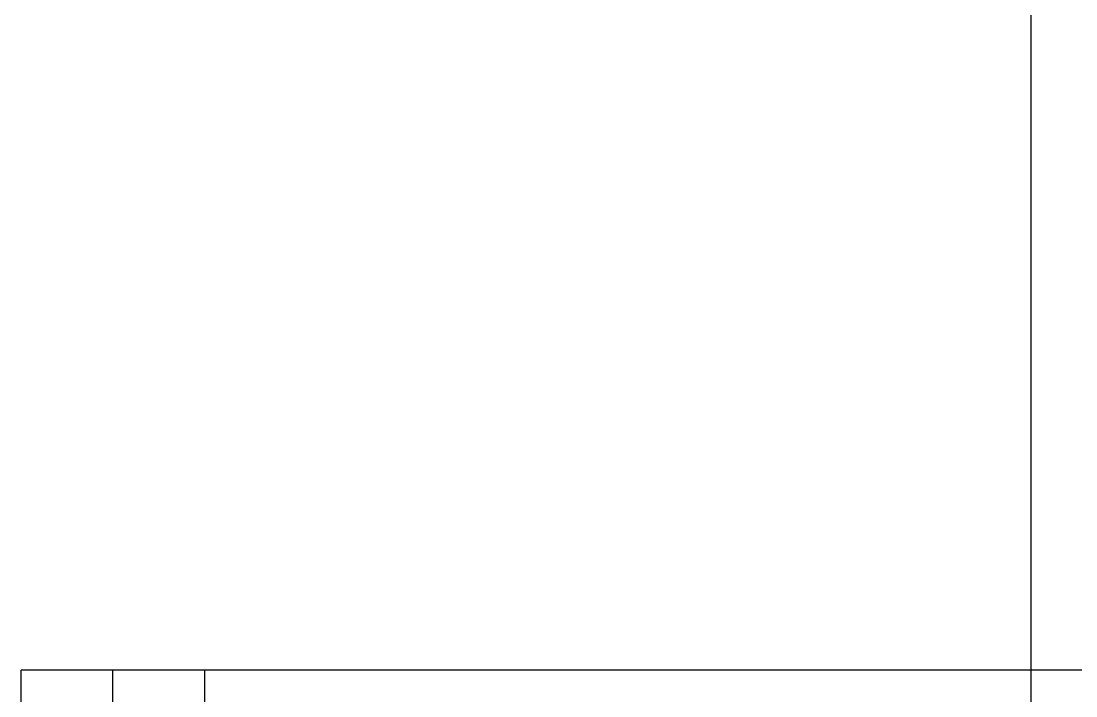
# Model space of a CAD drawing. Header units: millimetres. Extents: x -1175 to 655, y -895 to 720.
# Drawn here: x -976.67 to -967.82, y 56.96 to 62.61 of the extents above; entities that cross this region are included whole.
import ezdxf

# ---------------------------------------------------------------- set-up
doc = ezdxf.new("R2010")
doc.units = ezdxf.units.MM
doc.layers.add('HIDDEN', color=8, linetype='Continuous')

msp = doc.modelspace()

# ---------------------------------------------------------------- linework, layer by layer
at = {"layer": 'HIDDEN'}
for points in [[(-968.1984, 110), (-968.1984, 33.08)], [(-968.1984, 96), (-968.1984, 33.08)], [(-975.1284, 57.17), (-976.6684, 57.17)], [(-976.6684, 55.63), (-976.6684, 57.17)], [(-975.1284, 57.17), (-976.6684, 57.17)], [(-976.6684, 55.63), (-976.6684, 57.17)], [(-938.4984, 57.17), (-975.8984, 57.17)], [(-975.8984, 55.63), (-975.8984, 57.17)], [(-938.4984, 57.17), (-975.8984, 57.17)], [(-975.8984, 55.63), (-975.8984, 57.17)], [(-938.4984, 57.17), (-975.8984, 57.17)], [(-975.8984, 55.63), (-975.8984, 57.17)], [(-938.4984, 57.17), (-975.8984, 57.17)], [(-975.8984, 55.63), (-975.8984, 57.17)], [(-975.1284, 55.63), (-975.1284, 57.17)], [(-975.1284, 55.63), (-975.1284, 57.17)]]:
    msp.add_lwpolyline(points, dxfattribs=at)

doc.saveas('drawing.dxf')
